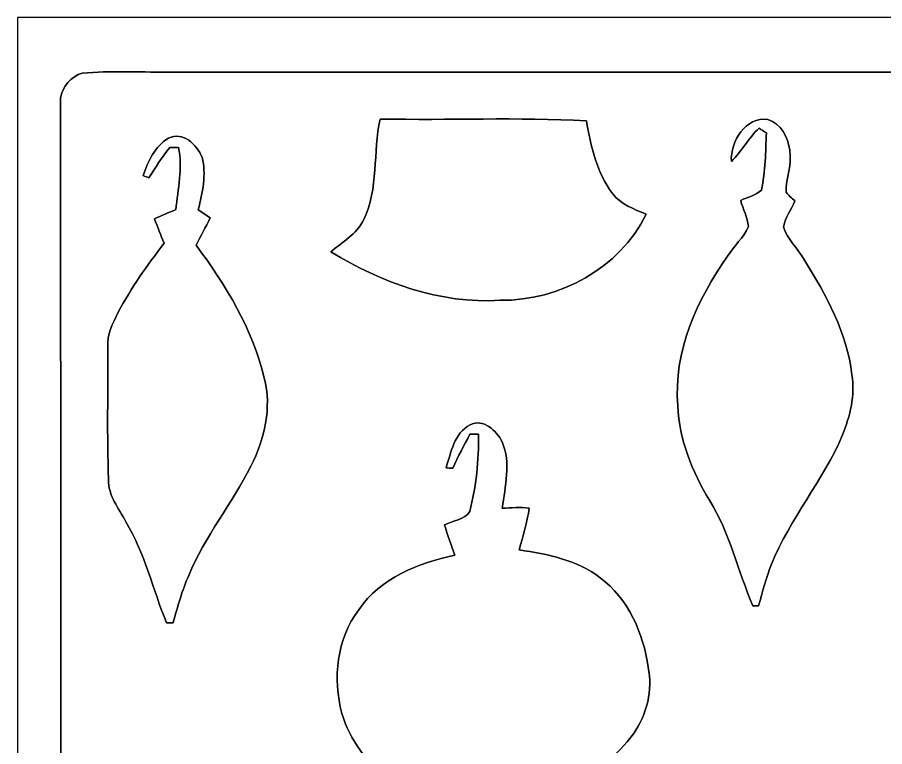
# Model space of a CAD drawing. Header units: centimetres. Extents: x -16.8 to 16.8, y -16.7 to 16.7.
# Drawn here: x -16.77 to -0.55, y 3.03 to 16.67 of the extents above; entities that cross this region are included whole.
import ezdxf

# ---------------------------------------------------------------- set-up
doc = ezdxf.new("R2010")
doc.units = ezdxf.units.CM
doc.header["$MEASUREMENT"] = 0
doc.layers.add('Layer 1', color=7, linetype='Continuous')

msp = doc.modelspace()

# ---------------------------------------------------------------- linework, layer by layer
at = {"layer": 'Layer 1', "color": 7}
for points, knots in [([(-16.77458, 16.66875), (-16.77458, 16.66875), (16.77458, 16.66875), (16.77458, 16.66875), (16.77458, 16.66875), (16.77458, 16.66875), (16.77458, -16.66875), (16.77458, -16.66875), (16.77458, -16.66875), (16.77458, -16.66875), (-16.77458, -16.66875), (-16.77458, -16.66875), (-16.77458, -16.66875), (-16.77458, -16.66875), (-16.77458, 16.66875), (-16.77458, 16.66875), (-16.77458, 16.66875), (-16.77458, 16.66875), (-16.77458, 16.66875), (-16.77458, 16.66875)], [0, 0, 0, 0, 0.16666667, 0.16666667, 0.16666667, 0.16666667, 0.33333333, 0.33333333, 0.33333333, 0.33333333, 0.5, 0.5, 0.5, 0.5, 0.66666667, 0.66666667, 0.66666667, 0.66666667, 1, 1, 1, 1]), ([(-15.56032, 15.62523), (-15.77164, 15.57091), (-15.93215, 15.36876), (-15.96637, 15.1571), (-15.96637, 15.1571), (-15.96143, 5.17243), (-15.96108, -4.81365), (-15.96637, -14.79903), (-15.96637, -14.79903), (-15.93885, -15.2206), (-16.11348, -15.74412), (-15.76141, -16.07855), (-15.76141, -16.07855), (-15.58713, -16.19779), (-15.35783, -16.2119), (-15.15286, -16.21331), (-15.15286, -16.21331), (-5.5686, -16.20626), (4.01532, -16.2119), (13.59958, -16.21014), (13.59958, -16.21014), (14.12734, -16.2052), (14.65615, -16.23095), (15.18356, -16.19709), (15.18356, -16.19709), (15.39663, -16.18968), (15.61606, -16.08526), (15.70531, -15.88241), (15.70531, -15.88241), (15.8556, -15.49153), (15.76776, -15.06432), (15.78927, -14.65792), (15.78927, -14.65792), (15.78363, -4.8387), (15.78857, 4.98087), (15.78681, 14.80009), (15.78681, 14.80009), (15.77411, 15.01387), (15.80197, 15.26046), (15.64534, 15.43332), (15.64534, 15.43332), (15.54127, 15.61147), (15.30597, 15.65169), (15.11829, 15.64605), (15.11829, 15.64605), (5.4162, 15.64534), (-4.2859, 15.64569), (-13.98764, 15.64605), (-13.98764, 15.64605), (-14.51187, 15.64005), (-15.03751, 15.67145), (-15.56032, 15.62523)], [0, 0, 0, 0, 0.07142857, 0.07142857, 0.07142857, 0.07142857, 0.14285714, 0.14285714, 0.14285714, 0.14285714, 0.21428571, 0.21428571, 0.21428571, 0.21428571, 0.28571429, 0.28571429, 0.28571429, 0.28571429, 0.35714286, 0.35714286, 0.35714286, 0.35714286, 0.42857143, 0.42857143, 0.42857143, 0.42857143, 0.5, 0.5, 0.5, 0.5, 0.57142857, 0.57142857, 0.57142857, 0.57142857, 0.64285714, 0.64285714, 0.64285714, 0.64285714, 0.71428571, 0.71428571, 0.71428571, 0.71428571, 0.78571429, 0.78571429, 0.78571429, 0.78571429, 0.85714286, 0.85714286, 0.85714286, 0.85714286, 1, 1, 1, 1]), ([(-9.98996, 14.76728), (-8.70338, 14.74294), (-7.41468, 14.8022), (-6.12951, 14.73447), (-6.12951, 14.73447), (-6.04591, 14.25822), (-5.94113, 13.76786), (-5.64198, 13.37416), (-5.64198, 13.37416), (-5.49028, 13.16884), (-5.23734, 13.08523), (-5.01262, 12.9854), (-5.01262, 12.9854), (-5.50968, 11.97292), (-6.63187, 11.36756), (-7.74277, 11.37708), (-7.74277, 11.37708), (-8.86742, 11.30547), (-9.96421, 11.70693), (-10.91212, 12.28266), (-10.91212, 12.28266), (-10.69622, 12.46822), (-10.42988, 12.61427), (-10.30076, 12.87886), (-10.30076, 12.87886), (-10.00866, 13.468), (-10.1279, 14.14286), (-9.98996, 14.76728)], [0, 0, 0, 0, 0.125, 0.125, 0.125, 0.125, 0.25, 0.25, 0.25, 0.25, 0.375, 0.375, 0.375, 0.375, 0.5, 0.5, 0.5, 0.5, 0.625, 0.625, 0.625, 0.625, 0.75, 0.75, 0.75, 0.75, 1, 1, 1, 1]), ([(-3.41983, 13.97459), (-3.44029, 14.34359), (-3.14995, 14.81631), (-2.73861, 14.75811), (-2.73861, 14.75811), (-2.49555, 14.68332), (-2.35162, 14.42544), (-2.32657, 14.18414), (-2.32657, 14.18414), (-2.28071, 13.91849), (-2.39607, 13.66485), (-2.39642, 13.40097), (-2.39642, 13.40097), (-2.35021, 13.33676), (-2.28706, 13.28773), (-2.22991, 13.2334), (-2.22991, 13.2334), (-2.30082, 13.07394), (-2.41265, 12.92719), (-2.44228, 12.75292), (-2.44228, 12.75292), (-2.37419, 12.51585), (-2.17099, 12.34158), (-2.05387, 12.12779), (-2.05387, 12.12779), (-1.63971, 11.47445), (-1.25695, 10.76572), (-1.16487, 9.98573), (-1.16487, 9.98573), (-1.09926, 9.59979), (-1.19944, 9.21456), (-1.34056, 8.85825), (-1.34056, 8.85825), (-1.69757, 8.00664), (-2.32516, 7.30179), (-2.66771, 6.44243), (-2.66771, 6.44243), (-2.77072, 6.18984), (-2.83739, 5.9249), (-2.91077, 5.66279), (-2.91077, 5.66279), (-2.93829, 5.66244), (-2.99297, 5.66138), (-3.02048, 5.66103), (-3.02048, 5.66103), (-3.29318, 6.31825), (-3.44805, 7.02804), (-3.82905, 7.63764), (-3.82905, 7.63764), (-4.15219, 8.1721), (-4.3942, 8.77182), (-4.41995, 9.40223), (-4.41995, 9.40223), (-4.51097, 10.41753), (-4.058, 11.39014), (-3.48933, 12.20188), (-3.48933, 12.20188), (-3.37114, 12.39414), (-3.19017, 12.54972), (-3.10127, 12.75891), (-3.10127, 12.75891), (-3.11326, 12.9286), (-3.20569, 13.081), (-3.2445, 13.24539), (-3.2445, 13.24539), (-3.1175, 13.31136), (-2.95945, 13.33288), (-2.8575, 13.43872), (-2.8575, 13.43872), (-2.7813, 13.78973), (-2.77883, 14.15133), (-2.76401, 14.50869), (-2.76401, 14.50869), (-2.80917, 14.53797), (-2.85433, 14.5669), (-2.89913, 14.59618), (-2.89913, 14.59618), (-3.10374, 14.41485), (-3.22192, 14.16121), (-3.41983, 13.97459)], [0, 0, 0, 0, 0.04761905, 0.04761905, 0.04761905, 0.04761905, 0.0952381, 0.0952381, 0.0952381, 0.0952381, 0.14285714, 0.14285714, 0.14285714, 0.14285714, 0.19047619, 0.19047619, 0.19047619, 0.19047619, 0.23809524, 0.23809524, 0.23809524, 0.23809524, 0.28571429, 0.28571429, 0.28571429, 0.28571429, 0.33333333, 0.33333333, 0.33333333, 0.33333333, 0.38095238, 0.38095238, 0.38095238, 0.38095238, 0.42857143, 0.42857143, 0.42857143, 0.42857143, 0.47619048, 0.47619048, 0.47619048, 0.47619048, 0.52380952, 0.52380952, 0.52380952, 0.52380952, 0.57142857, 0.57142857, 0.57142857, 0.57142857, 0.61904762, 0.61904762, 0.61904762, 0.61904762, 0.66666667, 0.66666667, 0.66666667, 0.66666667, 0.71428571, 0.71428571, 0.71428571, 0.71428571, 0.76190476, 0.76190476, 0.76190476, 0.76190476, 0.80952381, 0.80952381, 0.80952381, 0.80952381, 0.85714286, 0.85714286, 0.85714286, 0.85714286, 0.9047619, 0.9047619, 0.9047619, 0.9047619, 1, 1, 1, 1]), ([(-13.94919, 14.40815), (-13.67367, 14.53974), (-13.41931, 14.28962), (-13.32018, 14.05502), (-13.32018, 14.05502), (-13.23411, 13.72941), (-13.31207, 13.39039), (-13.38933, 13.07006), (-13.38933, 13.07006), (-13.31666, 13.01856), (-13.24257, 12.96811), (-13.16919, 12.91696), (-13.16919, 12.91696), (-13.2528, 12.74586), (-13.34558, 12.579), (-13.43096, 12.40861), (-13.43096, 12.40861), (-12.87851, 11.66107), (-12.37227, 10.84157), (-12.15637, 9.92646), (-12.15637, 9.92646), (-12.01208, 9.36766), (-12.15073, 8.78099), (-12.40684, 8.27793), (-12.40684, 8.27793), (-12.75962, 7.57555), (-13.26444, 6.95784), (-13.5696, 6.23006), (-13.5696, 6.23006), (-13.69413, 5.94607), (-13.7795, 5.64691), (-13.85958, 5.34811), (-13.85958, 5.34811), (-13.9005, 5.34776), (-13.94143, 5.34741), (-13.98235, 5.34705), (-13.98235, 5.34705), (-14.2434, 5.97359), (-14.38839, 6.65057), (-14.74435, 7.23512), (-14.74435, 7.23512), (-14.88087, 7.48383), (-15.07561, 7.72689), (-15.07102, 8.02605), (-15.07102, 8.02605), (-15.09713, 8.84908), (-15.07949, 9.67317), (-15.08196, 10.49655), (-15.08196, 10.49655), (-15.10312, 10.73291), (-14.98882, 10.94634), (-14.89075, 11.15236), (-14.89075, 11.15236), (-14.64592, 11.60851), (-14.345, 12.0329), (-14.03103, 12.44353), (-14.03103, 12.44353), (-14.09065, 12.59558), (-14.15098, 12.74762), (-14.20954, 12.90038), (-14.20954, 12.90038), (-14.07866, 12.96388), (-13.94319, 13.01644), (-13.80913, 13.07253), (-13.80913, 13.07253), (-13.76892, 13.45847), (-13.67825, 13.8497), (-13.75904, 14.2367), (-13.75904, 14.2367), (-13.81372, 14.2367), (-13.8684, 14.2367), (-13.92343, 14.23635), (-13.92343, 14.23635), (-14.06843, 14.05749), (-14.19119, 13.8624), (-14.31219, 13.66661), (-14.31219, 13.66661), (-14.34888, 13.68107), (-14.38557, 13.69554), (-14.42226, 13.71036), (-14.42226, 13.71036), (-14.33266, 13.97776), (-14.20001, 14.25998), (-13.94919, 14.40815)], [0, 0, 0, 0, 0.04545455, 0.04545455, 0.04545455, 0.04545455, 0.09090909, 0.09090909, 0.09090909, 0.09090909, 0.13636364, 0.13636364, 0.13636364, 0.13636364, 0.18181818, 0.18181818, 0.18181818, 0.18181818, 0.22727273, 0.22727273, 0.22727273, 0.22727273, 0.27272727, 0.27272727, 0.27272727, 0.27272727, 0.31818182, 0.31818182, 0.31818182, 0.31818182, 0.36363636, 0.36363636, 0.36363636, 0.36363636, 0.40909091, 0.40909091, 0.40909091, 0.40909091, 0.45454545, 0.45454545, 0.45454545, 0.45454545, 0.5, 0.5, 0.5, 0.5, 0.54545455, 0.54545455, 0.54545455, 0.54545455, 0.59090909, 0.59090909, 0.59090909, 0.59090909, 0.63636364, 0.63636364, 0.63636364, 0.63636364, 0.68181818, 0.68181818, 0.68181818, 0.68181818, 0.72727273, 0.72727273, 0.72727273, 0.72727273, 0.77272727, 0.77272727, 0.77272727, 0.77272727, 0.81818182, 0.81818182, 0.81818182, 0.81818182, 0.86363636, 0.86363636, 0.86363636, 0.86363636, 0.90909091, 0.90909091, 0.90909091, 0.90909091, 1, 1, 1, 1]), ([(-8.30756, 9.0484), (-8.05639, 9.17187), (-7.81438, 8.94221), (-7.70643, 8.73266), (-7.70643, 8.73266), (-7.54098, 8.33367), (-7.64716, 7.89834), (-7.70714, 7.48982), (-7.70714, 7.48982), (-7.5378, 7.49335), (-7.36812, 7.51558), (-7.19949, 7.49053), (-7.19949, 7.49053), (-7.23971, 7.22524), (-7.31908, 6.96877), (-7.38611, 6.70948), (-7.38611, 6.70948), (-6.85941, 6.62869), (-6.3059, 6.52498), (-5.87516, 6.18843), (-5.87516, 6.18843), (-5.34388, 5.79967), (-5.06554, 5.15479), (-4.97523, 4.51838), (-4.97523, 4.51838), (-4.8828, 4.08764), (-5.00027, 3.63114), (-5.24828, 3.27237), (-5.24828, 3.27237), (-5.85929, 2.44228), (-6.85871, 2.04964), (-7.56179, 1.31727), (-7.56179, 1.31727), (-7.77804, 1.11054), (-7.90046, 0.82973), (-8.00418, 0.55386), (-8.00418, 0.55386), (-8.02746, 0.55174), (-8.07473, 0.54716), (-8.09837, 0.54469), (-8.09837, 0.54469), (-8.28287, 1.016), (-8.46173, 1.52647), (-8.87695, 1.84785), (-8.87695, 1.84785), (-9.18774, 2.04541), (-9.53841, 2.18017), (-9.82451, 2.41723), (-9.82451, 2.41723), (-10.24608, 2.71463), (-10.55123, 3.16265), (-10.70681, 3.65196), (-10.70681, 3.65196), (-10.87296, 4.30424), (-10.80699, 5.04366), (-10.38789, 5.59047), (-10.38789, 5.59047), (-9.98361, 6.18561), (-9.27065, 6.46712), (-8.59226, 6.60964), (-8.59226, 6.60964), (-8.65364, 6.79909), (-8.72843, 6.98394), (-8.7824, 7.17585), (-8.7824, 7.17585), (-8.62824, 7.26017), (-8.41093, 7.27075), (-8.31144, 7.42562), (-8.31144, 7.42562), (-8.19573, 7.89658), (-8.13753, 8.38588), (-8.15199, 8.87166), (-8.15199, 8.87166), (-8.2042, 8.87166), (-8.25641, 8.87166), (-8.30862, 8.8713), (-8.30862, 8.8713), (-8.42363, 8.66528), (-8.53193, 8.45538), (-8.62612, 8.23842), (-8.62612, 8.23842), (-8.65823, 8.23983), (-8.72278, 8.24195), (-8.75524, 8.24336), (-8.75524, 8.24336), (-8.66422, 8.52876), (-8.60178, 8.89459), (-8.30756, 9.0484)], [0, 0, 0, 0, 0.04347826, 0.04347826, 0.04347826, 0.04347826, 0.08695652, 0.08695652, 0.08695652, 0.08695652, 0.13043478, 0.13043478, 0.13043478, 0.13043478, 0.17391304, 0.17391304, 0.17391304, 0.17391304, 0.2173913, 0.2173913, 0.2173913, 0.2173913, 0.26086957, 0.26086957, 0.26086957, 0.26086957, 0.30434783, 0.30434783, 0.30434783, 0.30434783, 0.34782609, 0.34782609, 0.34782609, 0.34782609, 0.39130435, 0.39130435, 0.39130435, 0.39130435, 0.43478261, 0.43478261, 0.43478261, 0.43478261, 0.47826087, 0.47826087, 0.47826087, 0.47826087, 0.52173913, 0.52173913, 0.52173913, 0.52173913, 0.56521739, 0.56521739, 0.56521739, 0.56521739, 0.60869565, 0.60869565, 0.60869565, 0.60869565, 0.65217391, 0.65217391, 0.65217391, 0.65217391, 0.69565217, 0.69565217, 0.69565217, 0.69565217, 0.73913043, 0.73913043, 0.73913043, 0.73913043, 0.7826087, 0.7826087, 0.7826087, 0.7826087, 0.82608696, 0.82608696, 0.82608696, 0.82608696, 0.86956522, 0.86956522, 0.86956522, 0.86956522, 0.91304348, 0.91304348, 0.91304348, 0.91304348, 1, 1, 1, 1])]:
    msp.add_open_spline(points, degree=3, knots=knots, dxfattribs=at)
at = {"layer": 'Layer 1', "color": 251}
for points, knots in [([(-15.56032, 15.62523), (-15.03751, 15.67145), (-14.51187, 15.64005), (-13.98764, 15.64605), (-13.98764, 15.64605), (-4.2859, 15.64569), (5.4162, 15.64534), (15.11829, 15.64605), (15.11829, 15.64605), (15.30597, 15.65169), (15.54127, 15.61147), (15.64534, 15.43332), (15.64534, 15.43332), (15.80197, 15.26046), (15.77411, 15.01387), (15.78681, 14.80009), (15.78681, 14.80009), (15.78857, 4.98087), (15.78363, -4.8387), (15.78927, -14.65792), (15.78927, -14.65792), (15.76776, -15.06432), (15.8556, -15.49153), (15.70531, -15.88241), (15.70531, -15.88241), (15.61606, -16.08526), (15.39663, -16.18968), (15.18356, -16.19709), (15.18356, -16.19709), (14.65615, -16.23095), (14.12734, -16.2052), (13.59958, -16.21014), (13.59958, -16.21014), (4.01532, -16.2119), (-5.5686, -16.20626), (-15.15286, -16.21331), (-15.15286, -16.21331), (-15.35783, -16.2119), (-15.58713, -16.19779), (-15.76141, -16.07855), (-15.76141, -16.07855), (-16.11348, -15.74412), (-15.93885, -15.2206), (-15.96637, -14.79903), (-15.96637, -14.79903), (-15.96108, -4.81365), (-15.96143, 5.17243), (-15.96637, 15.1571), (-15.96637, 15.1571), (-15.93215, 15.36876), (-15.77164, 15.57091), (-15.56032, 15.62523), (-15.56032, 15.62523), (-15.56032, 15.62523), (-15.56032, 15.62523), (-15.56032, 15.62523)], [0, 0, 0, 0, 0.06666667, 0.06666667, 0.06666667, 0.06666667, 0.13333333, 0.13333333, 0.13333333, 0.13333333, 0.2, 0.2, 0.2, 0.2, 0.26666667, 0.26666667, 0.26666667, 0.26666667, 0.33333333, 0.33333333, 0.33333333, 0.33333333, 0.4, 0.4, 0.4, 0.4, 0.46666667, 0.46666667, 0.46666667, 0.46666667, 0.53333333, 0.53333333, 0.53333333, 0.53333333, 0.6, 0.6, 0.6, 0.6, 0.66666667, 0.66666667, 0.66666667, 0.66666667, 0.73333333, 0.73333333, 0.73333333, 0.73333333, 0.8, 0.8, 0.8, 0.8, 0.86666667, 0.86666667, 0.86666667, 0.86666667, 1, 1, 1, 1]), ([(-9.98996, 14.76728), (-10.1279, 14.14286), (-10.00866, 13.468), (-10.30076, 12.87886), (-10.30076, 12.87886), (-10.42988, 12.61427), (-10.69622, 12.46822), (-10.91212, 12.28266), (-10.91212, 12.28266), (-9.96421, 11.70693), (-8.86742, 11.30547), (-7.74277, 11.37708), (-7.74277, 11.37708), (-6.63187, 11.36756), (-5.50968, 11.97292), (-5.01262, 12.9854), (-5.01262, 12.9854), (-5.23734, 13.08523), (-5.49028, 13.16884), (-5.64198, 13.37416), (-5.64198, 13.37416), (-5.94113, 13.76786), (-6.04591, 14.25822), (-6.12951, 14.73447), (-6.12951, 14.73447), (-7.41468, 14.8022), (-8.70338, 14.74294), (-9.98996, 14.76728), (-9.98996, 14.76728), (-9.98996, 14.76728), (-9.98996, 14.76728), (-9.98996, 14.76728)], [0, 0, 0, 0, 0.11111111, 0.11111111, 0.11111111, 0.11111111, 0.22222222, 0.22222222, 0.22222222, 0.22222222, 0.33333333, 0.33333333, 0.33333333, 0.33333333, 0.44444444, 0.44444444, 0.44444444, 0.44444444, 0.55555556, 0.55555556, 0.55555556, 0.55555556, 0.66666667, 0.66666667, 0.66666667, 0.66666667, 0.77777778, 0.77777778, 0.77777778, 0.77777778, 1, 1, 1, 1]), ([(-3.41983, 13.97459), (-3.22192, 14.16121), (-3.10374, 14.41485), (-2.89913, 14.59618), (-2.89913, 14.59618), (-2.85433, 14.5669), (-2.80917, 14.53797), (-2.76401, 14.50869), (-2.76401, 14.50869), (-2.77883, 14.15133), (-2.7813, 13.78973), (-2.8575, 13.43872), (-2.8575, 13.43872), (-2.95945, 13.33288), (-3.1175, 13.31136), (-3.2445, 13.24539), (-3.2445, 13.24539), (-3.20569, 13.081), (-3.11326, 12.9286), (-3.10127, 12.75891), (-3.10127, 12.75891), (-3.19017, 12.54972), (-3.37114, 12.39414), (-3.48933, 12.20188), (-3.48933, 12.20188), (-4.058, 11.39014), (-4.51097, 10.41753), (-4.41995, 9.40223), (-4.41995, 9.40223), (-4.3942, 8.77182), (-4.15219, 8.1721), (-3.82905, 7.63764), (-3.82905, 7.63764), (-3.44805, 7.02804), (-3.29318, 6.31825), (-3.02048, 5.66103), (-3.02048, 5.66103), (-2.99297, 5.66138), (-2.93829, 5.66244), (-2.91077, 5.66279), (-2.91077, 5.66279), (-2.83739, 5.9249), (-2.77072, 6.18984), (-2.66771, 6.44243), (-2.66771, 6.44243), (-2.32516, 7.30179), (-1.69757, 8.00664), (-1.34056, 8.85825), (-1.34056, 8.85825), (-1.19944, 9.21456), (-1.09926, 9.59979), (-1.16487, 9.98573), (-1.16487, 9.98573), (-1.25695, 10.76572), (-1.63971, 11.47445), (-2.05387, 12.12779), (-2.05387, 12.12779), (-2.17099, 12.34158), (-2.37419, 12.51585), (-2.44228, 12.75292), (-2.44228, 12.75292), (-2.41265, 12.92719), (-2.30082, 13.07394), (-2.22991, 13.2334), (-2.22991, 13.2334), (-2.28706, 13.28773), (-2.35021, 13.33676), (-2.39642, 13.40097), (-2.39642, 13.40097), (-2.39607, 13.66485), (-2.28071, 13.91849), (-2.32657, 14.18414), (-2.32657, 14.18414), (-2.35162, 14.42544), (-2.49555, 14.68332), (-2.73861, 14.75811), (-2.73861, 14.75811), (-3.14995, 14.81631), (-3.44029, 14.34359), (-3.41983, 13.97459), (-3.41983, 13.97459), (-3.41983, 13.97459), (-3.41983, 13.97459), (-3.41983, 13.97459)], [0, 0, 0, 0, 0.04545455, 0.04545455, 0.04545455, 0.04545455, 0.09090909, 0.09090909, 0.09090909, 0.09090909, 0.13636364, 0.13636364, 0.13636364, 0.13636364, 0.18181818, 0.18181818, 0.18181818, 0.18181818, 0.22727273, 0.22727273, 0.22727273, 0.22727273, 0.27272727, 0.27272727, 0.27272727, 0.27272727, 0.31818182, 0.31818182, 0.31818182, 0.31818182, 0.36363636, 0.36363636, 0.36363636, 0.36363636, 0.40909091, 0.40909091, 0.40909091, 0.40909091, 0.45454545, 0.45454545, 0.45454545, 0.45454545, 0.5, 0.5, 0.5, 0.5, 0.54545455, 0.54545455, 0.54545455, 0.54545455, 0.59090909, 0.59090909, 0.59090909, 0.59090909, 0.63636364, 0.63636364, 0.63636364, 0.63636364, 0.68181818, 0.68181818, 0.68181818, 0.68181818, 0.72727273, 0.72727273, 0.72727273, 0.72727273, 0.77272727, 0.77272727, 0.77272727, 0.77272727, 0.81818182, 0.81818182, 0.81818182, 0.81818182, 0.86363636, 0.86363636, 0.86363636, 0.86363636, 0.90909091, 0.90909091, 0.90909091, 0.90909091, 1, 1, 1, 1]), ([(-13.94919, 14.40815), (-14.20001, 14.25998), (-14.33266, 13.97776), (-14.42226, 13.71036), (-14.42226, 13.71036), (-14.38557, 13.69554), (-14.34888, 13.68107), (-14.31219, 13.66661), (-14.31219, 13.66661), (-14.19119, 13.8624), (-14.06843, 14.05749), (-13.92343, 14.23635), (-13.92343, 14.23635), (-13.8684, 14.2367), (-13.81372, 14.2367), (-13.75904, 14.2367), (-13.75904, 14.2367), (-13.67825, 13.8497), (-13.76892, 13.45847), (-13.80913, 13.07253), (-13.80913, 13.07253), (-13.94319, 13.01644), (-14.07866, 12.96388), (-14.20954, 12.90038), (-14.20954, 12.90038), (-14.15098, 12.74762), (-14.09065, 12.59558), (-14.03103, 12.44353), (-14.03103, 12.44353), (-14.345, 12.0329), (-14.64592, 11.60851), (-14.89075, 11.15236), (-14.89075, 11.15236), (-14.98882, 10.94634), (-15.10312, 10.73291), (-15.08196, 10.49655), (-15.08196, 10.49655), (-15.07949, 9.67317), (-15.09713, 8.84908), (-15.07102, 8.02605), (-15.07102, 8.02605), (-15.07561, 7.72689), (-14.88087, 7.48383), (-14.74435, 7.23512), (-14.74435, 7.23512), (-14.38839, 6.65057), (-14.2434, 5.97359), (-13.98235, 5.34705), (-13.98235, 5.34705), (-13.94143, 5.34741), (-13.9005, 5.34776), (-13.85958, 5.34811), (-13.85958, 5.34811), (-13.7795, 5.64691), (-13.69413, 5.94607), (-13.5696, 6.23006), (-13.5696, 6.23006), (-13.26444, 6.95784), (-12.75962, 7.57555), (-12.40684, 8.27793), (-12.40684, 8.27793), (-12.15073, 8.78099), (-12.01208, 9.36766), (-12.15637, 9.92646), (-12.15637, 9.92646), (-12.37227, 10.84157), (-12.87851, 11.66107), (-13.43096, 12.40861), (-13.43096, 12.40861), (-13.34558, 12.579), (-13.2528, 12.74586), (-13.16919, 12.91696), (-13.16919, 12.91696), (-13.24257, 12.96811), (-13.31666, 13.01856), (-13.38933, 13.07006), (-13.38933, 13.07006), (-13.31207, 13.39039), (-13.23411, 13.72941), (-13.32018, 14.05502), (-13.32018, 14.05502), (-13.41931, 14.28962), (-13.67367, 14.53974), (-13.94919, 14.40815), (-13.94919, 14.40815), (-13.94919, 14.40815), (-13.94919, 14.40815), (-13.94919, 14.40815)], [0, 0, 0, 0, 0.04347826, 0.04347826, 0.04347826, 0.04347826, 0.08695652, 0.08695652, 0.08695652, 0.08695652, 0.13043478, 0.13043478, 0.13043478, 0.13043478, 0.17391304, 0.17391304, 0.17391304, 0.17391304, 0.2173913, 0.2173913, 0.2173913, 0.2173913, 0.26086957, 0.26086957, 0.26086957, 0.26086957, 0.30434783, 0.30434783, 0.30434783, 0.30434783, 0.34782609, 0.34782609, 0.34782609, 0.34782609, 0.39130435, 0.39130435, 0.39130435, 0.39130435, 0.43478261, 0.43478261, 0.43478261, 0.43478261, 0.47826087, 0.47826087, 0.47826087, 0.47826087, 0.52173913, 0.52173913, 0.52173913, 0.52173913, 0.56521739, 0.56521739, 0.56521739, 0.56521739, 0.60869565, 0.60869565, 0.60869565, 0.60869565, 0.65217391, 0.65217391, 0.65217391, 0.65217391, 0.69565217, 0.69565217, 0.69565217, 0.69565217, 0.73913043, 0.73913043, 0.73913043, 0.73913043, 0.7826087, 0.7826087, 0.7826087, 0.7826087, 0.82608696, 0.82608696, 0.82608696, 0.82608696, 0.86956522, 0.86956522, 0.86956522, 0.86956522, 0.91304348, 0.91304348, 0.91304348, 0.91304348, 1, 1, 1, 1]), ([(-8.30756, 9.0484), (-8.60178, 8.89459), (-8.66422, 8.52876), (-8.75524, 8.24336), (-8.75524, 8.24336), (-8.72278, 8.24195), (-8.65823, 8.23983), (-8.62612, 8.23842), (-8.62612, 8.23842), (-8.53193, 8.45538), (-8.42363, 8.66528), (-8.30862, 8.8713), (-8.30862, 8.8713), (-8.25641, 8.87166), (-8.2042, 8.87166), (-8.15199, 8.87166), (-8.15199, 8.87166), (-8.13753, 8.38588), (-8.19573, 7.89658), (-8.31144, 7.42562), (-8.31144, 7.42562), (-8.41093, 7.27075), (-8.62824, 7.26017), (-8.7824, 7.17585), (-8.7824, 7.17585), (-8.72843, 6.98394), (-8.65364, 6.79909), (-8.59226, 6.60964), (-8.59226, 6.60964), (-9.27065, 6.46712), (-9.98361, 6.18561), (-10.38789, 5.59047), (-10.38789, 5.59047), (-10.80699, 5.04366), (-10.87296, 4.30424), (-10.70681, 3.65196), (-10.70681, 3.65196), (-10.55123, 3.16265), (-10.24608, 2.71463), (-9.82451, 2.41723), (-9.82451, 2.41723), (-9.53841, 2.18017), (-9.18774, 2.04541), (-8.87695, 1.84785), (-8.87695, 1.84785), (-8.46173, 1.52647), (-8.28287, 1.016), (-8.09837, 0.54469), (-8.09837, 0.54469), (-8.07473, 0.54716), (-8.02746, 0.55174), (-8.00418, 0.55386), (-8.00418, 0.55386), (-7.90046, 0.82973), (-7.77804, 1.11054), (-7.56179, 1.31727), (-7.56179, 1.31727), (-6.85871, 2.04964), (-5.85929, 2.44228), (-5.24828, 3.27237), (-5.24828, 3.27237), (-5.00027, 3.63114), (-4.8828, 4.08764), (-4.97523, 4.51838), (-4.97523, 4.51838), (-5.06554, 5.15479), (-5.34388, 5.79967), (-5.87516, 6.18843), (-5.87516, 6.18843), (-6.3059, 6.52498), (-6.85941, 6.62869), (-7.38611, 6.70948), (-7.38611, 6.70948), (-7.31908, 6.96877), (-7.23971, 7.22524), (-7.19949, 7.49053), (-7.19949, 7.49053), (-7.36812, 7.51558), (-7.5378, 7.49335), (-7.70714, 7.48982), (-7.70714, 7.48982), (-7.64716, 7.89834), (-7.54098, 8.33367), (-7.70643, 8.73266), (-7.70643, 8.73266), (-7.81438, 8.94221), (-8.05639, 9.17187), (-8.30756, 9.0484), (-8.30756, 9.0484), (-8.30756, 9.0484), (-8.30756, 9.0484), (-8.30756, 9.0484)], [0, 0, 0, 0, 0.04166667, 0.04166667, 0.04166667, 0.04166667, 0.08333333, 0.08333333, 0.08333333, 0.08333333, 0.125, 0.125, 0.125, 0.125, 0.16666667, 0.16666667, 0.16666667, 0.16666667, 0.20833333, 0.20833333, 0.20833333, 0.20833333, 0.25, 0.25, 0.25, 0.25, 0.29166667, 0.29166667, 0.29166667, 0.29166667, 0.33333333, 0.33333333, 0.33333333, 0.33333333, 0.375, 0.375, 0.375, 0.375, 0.41666667, 0.41666667, 0.41666667, 0.41666667, 0.45833333, 0.45833333, 0.45833333, 0.45833333, 0.5, 0.5, 0.5, 0.5, 0.54166667, 0.54166667, 0.54166667, 0.54166667, 0.58333333, 0.58333333, 0.58333333, 0.58333333, 0.625, 0.625, 0.625, 0.625, 0.66666667, 0.66666667, 0.66666667, 0.66666667, 0.70833333, 0.70833333, 0.70833333, 0.70833333, 0.75, 0.75, 0.75, 0.75, 0.79166667, 0.79166667, 0.79166667, 0.79166667, 0.83333333, 0.83333333, 0.83333333, 0.83333333, 0.875, 0.875, 0.875, 0.875, 0.91666667, 0.91666667, 0.91666667, 0.91666667, 1, 1, 1, 1])]:
    msp.add_open_spline(points, degree=3, knots=knots, dxfattribs=at)

doc.saveas('drawing.dxf')
